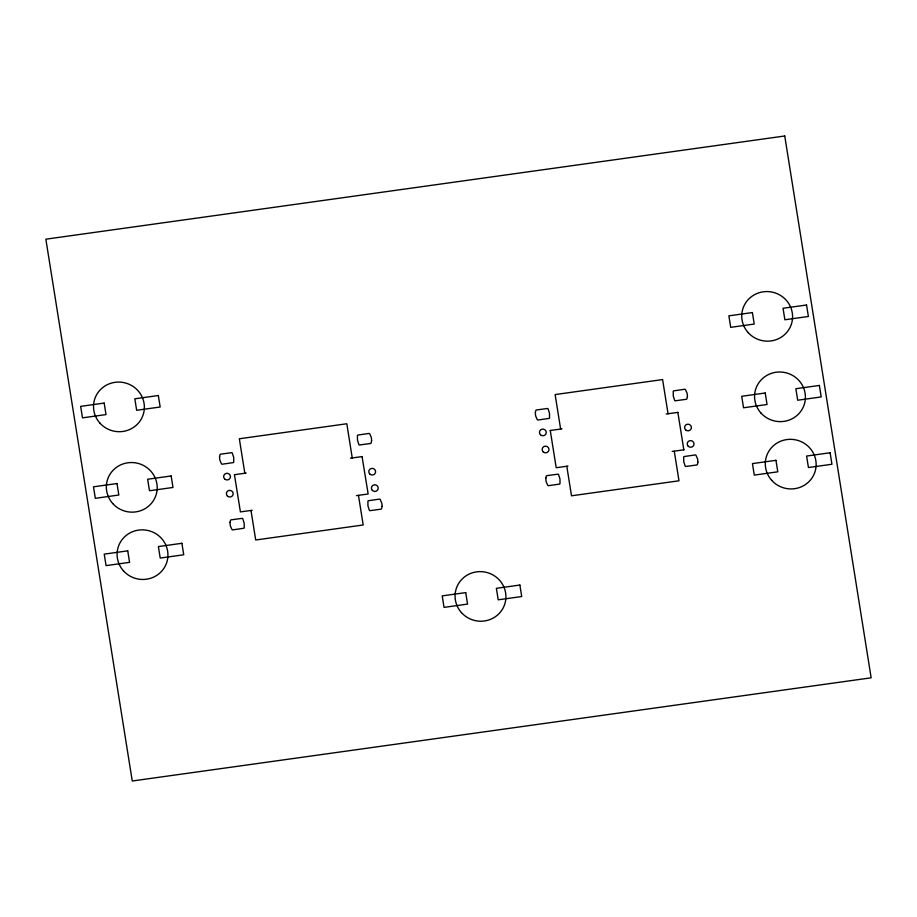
<?xml version="1.0" encoding="UTF-8"?>
<svg xmlns="http://www.w3.org/2000/svg" width="917" height="917" viewBox="0 0 917 917"><rect width="100%" height="100%" fill="white"/><g stroke="black" fill="none" stroke-linecap="round" stroke-linejoin="round"><path stroke-width="1.38" d="M350.432 458.202L362.181 456.563M666.223 414.014L677.984 412.375M550.223 430.509L561.983 428.869M246.18 473.057L234.431 474.697L240.414 511.915L252.175 510.276M672.195 451.439L683.944 449.8M356.392 495.627L368.153 493.988L362.055 456.586M567.967 466.088L556.206 467.727L550.269 430.497M677.858 412.398L683.841 449.903M674.27 451.244L678.981 480.795L571.509 495.81L566.798 466.249M668.057 413.75L662.601 379.569L555.129 394.574L560.631 429.053M358.478 495.432L363.189 524.982L255.705 539.998L250.994 510.448M352.254 457.938L346.809 423.757L239.337 438.762L244.828 473.241M219.564 456.563L219.633 458.42A18.982 18.466 13.8 0 0 219.954 460.403L221.49 463.864A1.891 1.845 13.8 0 0 222.109 464.22L233.354 462.592A1.616 1.57 13.8 0 0 233.732 462.168L233.709 457.468L232.265 452.964A1.616 1.57 13.8 0 0 231.772 452.666L220.516 454.179A1.891 1.845 13.8 0 0 220.023 454.694L219.564 456.563M230.041 522.243L230.11 524.088A18.982 18.466 13.8 0 0 230.431 526.083L231.955 529.533A1.891 1.845 13.8 0 0 232.586 529.9L243.83 528.261A1.616 1.57 13.8 0 0 244.209 527.848L244.174 523.149L242.741 518.644A1.616 1.57 13.8 0 0 242.248 518.346L230.981 519.859A1.891 1.845 13.8 0 0 230.499 520.363L230.041 522.243M371.614 440.653L371.144 442.957A1.891 1.845 13.8 0 1 370.663 443.473L359.395 444.986A1.616 1.57 13.8 0 1 358.902 444.688L357.47 440.183L357.435 435.483A1.616 1.57 13.8 0 1 357.813 435.071L369.058 433.432A1.891 1.845 13.8 0 1 369.689 433.787L371.225 437.249A18.982 18.466 13.8 0 1 371.534 439.232L371.614 440.653M382.091 506.333L381.621 508.637A1.891 1.845 13.8 0 1 381.14 509.153L369.872 510.666A1.616 1.57 13.8 0 1 369.379 510.368L367.946 505.863L367.912 501.163A1.616 1.57 13.8 0 1 368.29 500.739L379.535 499.112A1.891 1.845 13.8 0 1 380.154 499.467L381.69 502.929A18.982 18.466 13.8 0 1 382.011 504.912L382.091 506.333M535.368 412.375L535.436 414.232A18.982 18.466 13.8 0 0 535.746 416.215L537.282 419.677A1.891 1.845 13.8 0 0 537.912 420.032L549.157 418.404A1.616 1.57 13.8 0 0 549.535 417.98L549.501 413.28L548.068 408.776A1.616 1.57 13.8 0 0 547.575 408.478L536.307 409.991A1.891 1.845 13.8 0 0 535.826 410.507L535.368 412.375M545.833 478.055L545.902 479.9A18.982 18.466 13.8 0 0 546.223 481.895L547.758 485.345A1.891 1.845 13.8 0 0 548.389 485.701L559.634 484.073A1.616 1.57 13.8 0 0 560 483.66L559.978 478.961L558.533 474.456A1.616 1.57 13.8 0 0 558.052 474.158L546.784 475.671A1.891 1.845 13.8 0 0 546.291 476.175L545.833 478.055M687.418 396.465L686.948 398.769A1.891 1.845 13.8 0 1 686.455 399.285L675.199 400.798A1.616 1.57 13.8 0 1 674.706 400.5L673.261 395.995L673.238 391.295A1.616 1.57 13.8 0 1 673.617 390.871L684.861 389.244A1.891 1.845 13.8 0 1 685.48 389.599L687.016 393.061A18.982 18.466 13.8 0 1 687.337 395.044L687.418 396.465M697.883 462.145L697.424 464.449A1.891 1.845 13.8 0 1 696.931 464.965L685.664 466.478A1.616 1.57 13.8 0 1 685.182 466.18L683.738 461.675L683.715 456.964A1.616 1.57 13.8 0 1 684.082 456.551L695.327 454.924A1.891 1.845 13.8 0 1 695.957 455.279L697.493 458.729A18.982 18.466 13.8 0 1 697.814 460.724L697.883 462.145M784.746 135.991L45.85 239.188L132.254 781.009L871.15 677.812L784.746 135.991M104.171 403.079L80.662 406.369L82.496 417.854L106.005 414.576L104.171 403.079M158.332 395.514L134.822 398.803L136.656 410.289L160.166 407.01L158.332 395.514M752.387 312.559L728.877 315.838L730.711 327.335L754.221 324.045L752.387 312.559M806.547 304.994L783.038 308.272L784.872 319.769L808.381 316.48L806.547 304.994M117.009 483.534L93.488 486.812L95.322 498.309L118.832 495.031L117.009 483.534M171.158 475.969L147.648 479.247L149.482 490.744L172.992 487.466L171.158 475.969M765.214 393.003L741.704 396.293L743.538 407.778L767.048 404.5L765.214 393.003M819.374 385.438L795.864 388.728L797.698 400.225L821.208 396.935L819.374 385.438M127.738 550.853L104.229 554.132L106.063 565.629L129.572 562.339L127.738 550.853M181.898 543.288L158.389 546.566L160.223 558.063L183.732 554.774L181.898 543.288M775.954 460.323L752.444 463.601L754.278 475.098L777.788 471.819L775.954 460.323M830.114 452.757L806.605 456.047L808.439 467.532L831.948 464.254L830.114 452.757M465.721 592.6L442.212 595.89L444.046 607.386L467.555 604.097L465.721 592.6M519.882 585.046L496.372 588.324L498.206 599.821L521.716 596.531L519.882 585.046M369.838 474.055A3.404 3.313 13.8 0 0 375.5 472.53A3.404 3.313 13.8 0 0 371.247 468.495A3.404 3.313 13.8 0 0 369.838 474.055M372.382 490.4A3.404 3.313 13.8 0 0 378.091 489.059A3.404 3.313 13.8 0 0 373.976 484.887A3.404 3.313 13.8 0 0 372.382 490.4M224.619 478.892A3.404 3.313 13.8 0 0 230.327 477.551A3.404 3.313 13.8 0 0 226.212 473.39A3.404 3.313 13.8 0 0 224.619 478.892M227.427 496.051A3.404 3.313 13.8 0 0 233.078 494.515A3.404 3.313 13.8 0 0 228.837 490.492A3.404 3.313 13.8 0 0 227.427 496.051M543.219 451.863A3.404 3.313 13.8 0 0 548.882 450.327A3.404 3.313 13.8 0 0 544.629 446.292A3.404 3.313 13.8 0 0 543.219 451.863M540.422 434.704A3.404 3.313 13.8 0 0 546.131 433.363A3.404 3.313 13.8 0 0 542.016 429.19A3.404 3.313 13.8 0 0 540.422 434.704M688.174 446.212A3.404 3.313 13.8 0 0 693.882 444.86A3.404 3.313 13.8 0 0 689.767 440.699A3.404 3.313 13.8 0 0 688.174 446.212M685.641 429.867A3.404 3.313 13.8 0 0 691.292 428.342A3.404 3.313 13.8 0 0 687.051 424.307A3.404 3.313 13.8 0 0 685.641 429.867M99.907 423.104A25.47 24.77 13.8 0 0 143.063 415.057A25.47 24.77 13.8 0 0 113.868 382.515A25.47 24.77 13.8 0 0 99.907 423.104M112.734 503.548A25.47 24.77 13.8 0 0 155.89 495.512A25.47 24.77 13.8 0 0 126.695 462.97A25.47 24.77 13.8 0 0 112.734 503.548M123.474 570.867A25.47 24.77 13.8 0 0 166.63 562.832A25.47 24.77 13.8 0 0 137.435 530.29A25.47 24.77 13.8 0 0 123.474 570.867M748.123 332.573A25.47 24.77 13.8 0 0 791.279 324.526A25.47 24.77 13.8 0 0 762.084 291.996A25.47 24.77 13.8 0 0 748.123 332.573M760.95 413.028A25.47 24.77 13.8 0 0 804.106 404.982A25.47 24.77 13.8 0 0 774.911 372.44A25.47 24.77 13.8 0 0 760.95 413.028M771.69 480.348A25.47 24.77 13.8 0 0 814.835 472.301A25.47 24.77 13.8 0 0 785.651 439.759A25.47 24.77 13.8 0 0 771.69 480.348M461.457 612.625A25.47 24.77 13.8 0 0 504.614 604.578A25.47 24.77 13.8 0 0 475.419 572.048A25.47 24.77 13.8 0 0 461.457 612.625"/></g></svg>
